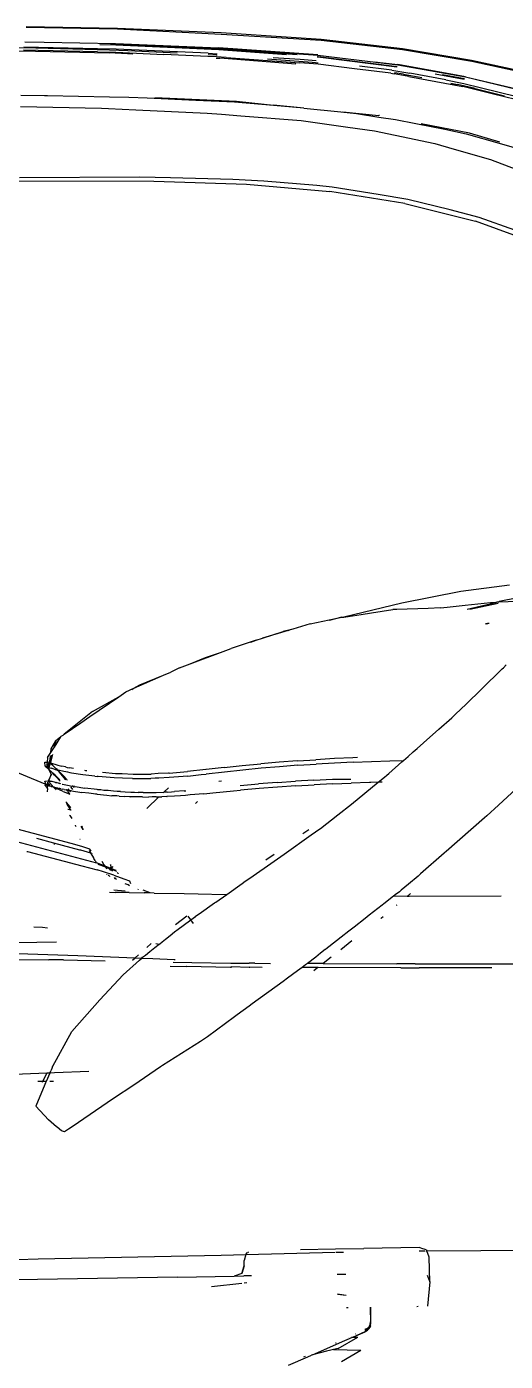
# Model space of a CAD drawing. Header units: millimetres. Extents: x 182 to 575, y -105 to 95.
# Drawn here: x 367.9101 to 368.0176, y -1.8545 to -1.5547 of the extents above; entities that cross this region are included whole.
import ezdxf

# ---------------------------------------------------------------- set-up
doc = ezdxf.new("R2010")
doc.units = ezdxf.units.MM
doc.header["$MEASUREMENT"] = 0
doc.layers.add('SectionCutEdges', color=7, linetype='Continuous')

# ---------------------------------------------------------------- blocks, each defined once
blk = doc.blocks.new('A$C69b3238c')
for p, q in [((1.03926, 0.67031), (1.06175, 0.67183)), ((1.06175, 0.67183), (1.085, 0.67279)), ((1.085, 0.67279), (1.10557, 0.67319)), ((1.021, 0.66824), (1.03926, 0.67031)), ((1.08543, 0.66923), (1.06229, 0.66815)), ((1.08544, 0.66912), (1.0623, 0.66804)), ((1.08547, 0.66942), (1.06234, 0.66842)), ((1.06236, 0.66832), (1.08548, 0.66932)), ((1.08543, 0.66923), (1.0866, 0.66926)), ((1.08897, 0.66921), (1.08544, 0.66912)), ((1.08548, 0.66932), (1.10147, 0.66962)), ((1.10147, 0.66962), (1.10587, 0.66973)), ((1.0055, 0.66562), (1.021, 0.66824)), ((1.02208, 0.66458), (1.04006, 0.66674)), ((1.03999, 0.66649), (1.02223, 0.66426)), ((1.04001, 0.66638), (1.02227, 0.66416)), ((1.03999, 0.66649), (1.04014, 0.6665)), ((1.04017, 0.66639), (1.04001, 0.66638)), ((1.04003, 0.66684), (1.06234, 0.66842)), ((1.04006, 0.66674), (1.06236, 0.66832)), ((1.04044, 0.66549), (1.04399, 0.66578)), ((1.05135, 0.66599), (1.04132, 0.66523)), ((1.04399, 0.66578), (1.05004, 0.66622)), ((1.0606, 0.66627), (1.04408, 0.66507)), ((1.04465, 0.66683), (1.06229, 0.66815)), ((1.04498, 0.66479), (1.06207, 0.66609)), ((1.0623, 0.66804), (1.04706, 0.66691)), ((1.0606, 0.66627), (1.06278, 0.6664)), ((1.06283, 0.66613), (1.06207, 0.66609)), ((1.06467, 0.66722), (1.06263, 0.6671)), ((1.0647, 0.66695), (1.06269, 0.66684)), ((1.06271, 0.66673), (1.0627, 0.66678)), ((1.06278, 0.6664), (1.06473, 0.66651)), ((1.06467, 0.66722), (1.08534, 0.66814)), ((1.06473, 0.66651), (1.07465, 0.66695)), ((1.08268, 0.66782), (1.07159, 0.66729)), ((1.0854, 0.66743), (1.07465, 0.66695)), ((1.08159, 0.66705), (1.08275, 0.66711)), ((1.08683, 0.668), (1.08268, 0.66782)), ((1.08275, 0.66711), (1.08689, 0.66728)), ((1.08534, 0.66814), (1.08949, 0.66823)), ((1.08954, 0.66752), (1.0854, 0.66743)), ((1.10341, 0.66842), (1.08683, 0.668)), ((1.10346, 0.6677), (1.08689, 0.66728)), ((1.08949, 0.66823), (1.10607, 0.66859)), ((1.08954, 0.66752), (1.10611, 0.66788)), ((1.10757, 0.66849), (1.10341, 0.66842)), ((1.10761, 0.66778), (1.10346, 0.6677)), ((0.99128, 0.66248), (1.0055, 0.66562)), ((1.00684, 0.66194), (1.02205, 0.66469)), ((1.00688, 0.66184), (1.02208, 0.66458)), ((1.02344, 0.66342), (1.01937, 0.66272)), ((1.0208, 0.66253), (1.0228, 0.66284)), ((1.02731, 0.66532), (1.02205, 0.66469)), ((1.02344, 0.66342), (1.03066, 0.66431)), ((1.02361, 0.66273), (1.03176, 0.66373)), ((1.03176, 0.66373), (1.03997, 0.66474)), ((1.04053, 0.66517), (1.03992, 0.66506)), ((1.03997, 0.66474), (1.04408, 0.66507)), ((1.04132, 0.66523), (1.04053, 0.66517)), ((1.00684, 0.66194), (0.99285, 0.6586)), ((0.9929, 0.6585), (1.00688, 0.66184)), ((1.00723, 0.66044), (0.99533, 0.65752)), ((1.0047, 0.65927), (1.00869, 0.66021)), ((1.0071, 0.66146), (1.01206, 0.66238)), ((1.01364, 0.66257), (1.00715, 0.66136)), ((1.01129, 0.66121), (1.00723, 0.66044)), ((1.01149, 0.66052), (1.00746, 0.65975)), ((1.01018, 0.6605), (1.00869, 0.66021)), ((1.01129, 0.66121), (1.01937, 0.66272)), ((1.01957, 0.66202), (1.01149, 0.66052)), ((1.0208, 0.66253), (1.0167, 0.66174)), ((1.01957, 0.66202), (1.0229, 0.6626)), ((1.02361, 0.66273), (1.0229, 0.6626)), ((0.9956, 0.65684), (1.00055, 0.65806)), ((1.0047, 0.65927), (0.99812, 0.65762)), ((1.00055, 0.65806), (1.00746, 0.65975)), ((1.07662, 0.65728), (1.05831, 0.65646)), ((1.03438, 0.65404), (1.02635, 0.65322)), ((1.05001, 0.65557), (1.04315, 0.65492)), ((1.05831, 0.65646), (1.05001, 0.65557)), ((1.06488, 0.65368), (1.08092, 0.65445)), ((1.08092, 0.65445), (1.08703, 0.65474)), ((1.08703, 0.65474), (1.08862, 0.65477)), ((1.08862, 0.65477), (1.1068, 0.6552)), ((1.00598, 0.64925), (1.01682, 0.65136)), ((1.02621, 0.6532), (1.02635, 0.65322)), ((1.03328, 0.65057), (1.04381, 0.65202)), ((1.04381, 0.65202), (1.05736, 0.65309)), ((1.05736, 0.65309), (1.06169, 0.65343)), ((1.06169, 0.65343), (1.06488, 0.65368)), ((0.99917, 0.64727), (1.00598, 0.64925)), ((1.01803, 0.64776), (1.02731, 0.64974)), ((1.02731, 0.64974), (1.03328, 0.65057)), ((1.00114, 0.64328), (1.0093, 0.64559)), ((1.0093, 0.64559), (1.01365, 0.64683)), ((1.01365, 0.64683), (1.01413, 0.64693)), ((1.01413, 0.64693), (1.01803, 0.64776)), ((0.99237, 0.63993), (1.00114, 0.64328)), ((1.02049, 0.63343), (1.03735, 0.63618)), ((1.05605, 0.6378), (1.03735, 0.63618)), ((1.07688, 0.63851), (1.05605, 0.6378)), ((1.11316, 0.63855), (1.07688, 0.63851)), ((1.02049, 0.63343), (1.00459, 0.62948)), ((0.99089, 0.62448), (1.00459, 0.62948)), ((0.9871, 0.54642), (0.99926, 0.54399)), ((0.99694, 0.54773), (1.00794, 0.54626)), ((1.00794, 0.54626), (1.02115, 0.54365)), ((0.99308, 0.54413), (0.99936, 0.54387)), ((0.99985, 0.54385), (0.99926, 0.54399)), ((0.99936, 0.54387), (0.99985, 0.54385)), ((1.00588, 0.54228), (0.99952, 0.54368)), ((0.99985, 0.54385), (1.00004, 0.5438)), ((1.0065, 0.54227), (1.00004, 0.5438)), ((1.00125, 0.54379), (1.00004, 0.5438)), ((1.00692, 0.54319), (1.00125, 0.54379)), ((1.011, 0.54276), (1.00692, 0.54319)), ((1.02115, 0.54365), (1.03422, 0.54054)), ((1.01251, 0.54257), (1.011, 0.54276)), ((1.01251, 0.54257), (1.01524, 0.54248)), ((1.01524, 0.54248), (1.02227, 0.54224)), ((1.02227, 0.54224), (1.02241, 0.54221)), ((1.02241, 0.54221), (1.02316, 0.5422)), ((1.02796, 0.54148), (1.02316, 0.5422)), ((1.03026, 0.54114), (1.02796, 0.54148)), ((1.03422, 0.54054), (1.03026, 0.54114)), ((1.03463, 0.54048), (1.03422, 0.54054)), ((1.04178, 0.53903), (1.03463, 0.54048)), ((1.03463, 0.54048), (1.03751, 0.53976)), ((1.00155, 0.53911), (1.00216, 0.53896)), ((1.00172, 0.53914), (1.00244, 0.53895)), ((1.04178, 0.53903), (1.04563, 0.53782)), ((1.04563, 0.53782), (1.04594, 0.53775)), ((1.04594, 0.53775), (1.04781, 0.5373)), ((1.04594, 0.53775), (1.04646, 0.53756)), ((1.04669, 0.53752), (1.04646, 0.53756)), ((1.04669, 0.53752), (1.05245, 0.53575)), ((1.05245, 0.53575), (1.04781, 0.5373)), ((1.0539, 0.5353), (1.05245, 0.53575)), ((1.0539, 0.5353), (1.05953, 0.53348)), ((1.05506, 0.53487), (1.0539, 0.5353)), ((1.06189, 0.53259), (1.05953, 0.53348)), ((1.06524, 0.53146), (1.06189, 0.53259)), ((1.06873, 0.53), (1.06189, 0.53259)), ((1.06873, 0.53), (1.06524, 0.53146)), ((1.07114, 0.52909), (1.06873, 0.53)), ((1.07114, 0.52909), (1.07307, 0.52818)), ((1.07471, 0.52749), (1.07307, 0.52818)), ((1.08003, 0.52527), (1.07471, 0.52749)), ((1.08134, 0.52454), (1.07471, 0.52749)), ((1.08134, 0.52454), (1.08003, 0.52527)), ((1.08316, 0.52372), (1.08134, 0.52454)), ((1.08182, 0.52427), (1.08134, 0.52454)), ((1.08476, 0.52263), (1.08316, 0.52372)), ((1.09063, 0.51934), (1.08476, 0.52263)), ((1.09122, 0.51818), (1.08476, 0.52263)), ((1.09063, 0.51934), (1.09699, 0.5142)), ((1.09324, 0.51679), (1.09122, 0.51818)), ((1.09699, 0.5142), (1.09324, 0.51679)), ((1.09725, 0.51399), (1.09699, 0.5142)), ((1.09765, 0.51375), (1.09725, 0.51399)), ((1.09775, 0.51358), (1.09765, 0.51375)), ((1.09775, 0.51358), (1.09887, 0.51268)), ((1.09921, 0.51132), (1.09775, 0.51358)), ((1.09992, 0.51093), (1.09887, 0.51268)), ((1.09887, 0.51268), (1.09942, 0.511)), ((1.09887, 0.51268), (1.09921, 0.51132)), ((1.09942, 0.511), (1.09921, 0.51132)), ((1.10002, 0.51006), (1.09942, 0.511)), ((1.10002, 0.51006), (1.09992, 0.51093)), ((1.10073, 0.50896), (1.10002, 0.51006)), ((1.02385, 0.50823), (1.02077, 0.50832)), ((1.02798, 0.50809), (1.02385, 0.50823)), ((1.03211, 0.50792), (1.02798, 0.50809)), ((1.03109, 0.50896), (1.03218, 0.50892)), ((1.03211, 0.50792), (1.03625, 0.50773)), ((1.03218, 0.50892), (1.03632, 0.50872)), ((1.03625, 0.50773), (1.04037, 0.50749)), ((1.03632, 0.50872), (1.04046, 0.50848)), ((1.04451, 0.50722), (1.04037, 0.50749)), ((1.0446, 0.50821), (1.04046, 0.50848)), ((1.04451, 0.50722), (1.04864, 0.50691)), ((1.0446, 0.50821), (1.04874, 0.5079)), ((1.04864, 0.50691), (1.05276, 0.50655)), ((1.04874, 0.5079), (1.05287, 0.50754)), ((1.05699, 0.50714), (1.05287, 0.50754)), ((1.0611, 0.50669), (1.05699, 0.50714)), ((1.09672, 0.50684), (1.09633, 0.50676)), ((1.09672, 0.50684), (1.09755, 0.50704)), ((1.09847, 0.50728), (1.09755, 0.50704)), ((1.09914, 0.50749), (1.09847, 0.50728)), ((1.09964, 0.50766), (1.09914, 0.50749)), ((1.09918, 0.50683), (1.09915, 0.50682)), ((1.09918, 0.50683), (1.09952, 0.50715)), ((1.09952, 0.50715), (1.09983, 0.50743)), ((1.09963, 0.50964), (1.10009, 0.50783)), ((1.1, 0.50779), (1.09964, 0.50766)), ((1.09983, 0.50743), (1.10009, 0.50764)), ((1.09992, 0.50947), (1.10019, 0.50862)), ((1.1, 0.50779), (1.10009, 0.50783)), ((1.10009, 0.50783), (1.10026, 0.50789)), ((1.10009, 0.50783), (1.10013, 0.50768)), ((1.10013, 0.50768), (1.10009, 0.50764)), ((1.10019, 0.50862), (1.10011, 0.50935)), ((1.10028, 0.5078), (1.10013, 0.50768)), ((1.10013, 0.50768), (1.10042, 0.50671)), ((1.10019, 0.50862), (1.10041, 0.50796)), ((1.10043, 0.5071), (1.10019, 0.50862)), ((1.10026, 0.50789), (1.10041, 0.50796)), ((1.10041, 0.50791), (1.10028, 0.5078)), ((1.10041, 0.50796), (1.10048, 0.50797)), ((1.10041, 0.50796), (1.10041, 0.50791)), ((1.10041, 0.50791), (1.10047, 0.50777)), ((1.10047, 0.50777), (1.10043, 0.5071)), ((1.10047, 0.50673), (1.10043, 0.5071)), ((1.10052, 0.50709), (1.10043, 0.5071)), ((1.10048, 0.50797), (1.10047, 0.50777)), ((1.10047, 0.50777), (1.10055, 0.50754)), ((1.10083, 0.50795), (1.10048, 0.50797)), ((1.1005, 0.50674), (1.10052, 0.50709)), ((1.10052, 0.50709), (1.10055, 0.50754)), ((1.10075, 0.50708), (1.10052, 0.50709)), ((1.10062, 0.50678), (1.10075, 0.50708)), ((1.10062, 0.50678), (1.10083, 0.50686)), ((1.10073, 0.50896), (1.10083, 0.50795)), ((1.10075, 0.50708), (1.10089, 0.50737)), ((1.10124, 0.50702), (1.10075, 0.50708)), ((1.10083, 0.50795), (1.10089, 0.50737)), ((1.10136, 0.50793), (1.10083, 0.50795)), ((1.10083, 0.50686), (1.10109, 0.50696)), ((1.1011, 0.50687), (1.10091, 0.50671)), ((1.10109, 0.50696), (1.10124, 0.50702)), ((1.1011, 0.50687), (1.10124, 0.50698)), ((1.10131, 0.50704), (1.10124, 0.50702)), ((1.10124, 0.50698), (1.10124, 0.50702)), ((1.10129, 0.503), (1.11201, 0.50739)), ((1.10131, 0.50704), (1.10136, 0.50793)), ((1.03677, 0.50408), (1.03258, 0.5041)), ((1.04093, 0.50387), (1.03677, 0.50408)), ((1.04093, 0.50387), (1.04507, 0.50363)), ((1.05276, 0.50655), (1.05688, 0.50615)), ((1.05688, 0.50615), (1.061, 0.5057)), ((1.061, 0.5057), (1.06512, 0.50524)), ((1.0611, 0.50669), (1.06513, 0.50625)), ((1.06622, 0.50513), (1.06512, 0.50524)), ((1.06513, 0.50625), (1.06521, 0.50624)), ((1.06521, 0.50624), (1.0693, 0.50581)), ((1.06926, 0.50481), (1.06622, 0.50513)), ((1.06926, 0.50481), (1.0734, 0.50446)), ((1.0734, 0.50546), (1.0693, 0.50581)), ((1.0734, 0.50546), (1.0736, 0.50545)), ((1.0734, 0.50446), (1.07576, 0.50434)), ((1.0736, 0.50545), (1.07586, 0.50534)), ((1.07576, 0.50434), (1.07657, 0.5043)), ((1.07586, 0.50534), (1.07748, 0.50526)), ((1.07657, 0.5043), (1.07754, 0.50425)), ((1.07866, 0.50525), (1.07748, 0.50526)), ((1.07762, 0.50425), (1.07754, 0.50425)), ((1.08169, 0.50424), (1.07762, 0.50425)), ((1.08153, 0.50525), (1.07866, 0.50525)), ((1.08401, 0.50535), (1.08153, 0.50525)), ((1.08169, 0.50424), (1.08387, 0.50433)), ((1.08387, 0.50433), (1.08577, 0.50441)), ((1.08547, 0.50541), (1.08401, 0.50535)), ((1.0884, 0.50564), (1.08547, 0.50541)), ((1.08577, 0.50441), (1.08936, 0.50469)), ((1.08936, 0.50469), (1.0896, 0.50471)), ((1.09013, 0.50478), (1.0896, 0.50471)), ((1.09013, 0.50478), (1.09283, 0.50509)), ((1.09222, 0.50606), (1.09193, 0.50603)), ((1.09246, 0.5061), (1.09222, 0.50606)), ((1.09283, 0.50509), (1.09534, 0.50547)), ((1.09491, 0.50649), (1.09579, 0.50665)), ((1.09534, 0.50547), (1.09568, 0.50554)), ((1.09568, 0.50554), (1.09621, 0.50564)), ((1.09633, 0.50676), (1.09579, 0.50665)), ((1.09621, 0.50564), (1.0971, 0.50581)), ((1.09642, 0.50402), (1.09632, 0.50391)), ((1.09642, 0.50402), (1.09706, 0.50474)), ((1.09669, 0.50406), (1.0966, 0.50393)), ((1.09669, 0.50406), (1.09728, 0.50478)), ((1.09766, 0.50538), (1.09706, 0.50474)), ((1.0971, 0.50581), (1.09836, 0.5061)), ((1.09728, 0.50478), (1.09782, 0.50541)), ((1.09821, 0.50593), (1.09766, 0.50538)), ((1.09782, 0.50541), (1.09832, 0.50596)), ((1.09793, 0.50363), (1.09811, 0.50385)), ((1.09802, 0.50395), (1.09849, 0.50445)), ((1.09865, 0.50448), (1.09811, 0.50385)), ((1.09821, 0.50593), (1.09836, 0.5061)), ((1.09849, 0.50614), (1.09832, 0.50596)), ((1.0984, 0.50611), (1.09836, 0.5061)), ((1.0984, 0.50611), (1.09871, 0.50641)), ((1.09849, 0.50614), (1.0984, 0.50611)), ((1.09871, 0.50641), (1.09849, 0.50614)), ((1.09928, 0.50635), (1.09849, 0.50614)), ((1.09849, 0.50445), (1.09904, 0.505)), ((1.09865, 0.50448), (1.09915, 0.50503)), ((1.09871, 0.50641), (1.09878, 0.50643)), ((1.09915, 0.50682), (1.09878, 0.50643)), ((1.09904, 0.505), (1.09954, 0.50548)), ((1.09915, 0.50503), (1.09954, 0.50548)), ((1.09928, 0.50635), (1.09996, 0.50655)), ((1.09954, 0.50548), (1.09961, 0.5055)), ((1.09997, 0.50589), (1.09961, 0.5055)), ((1.09987, 0.50514), (1.09985, 0.50511)), ((1.09985, 0.50511), (1.09997, 0.50493)), ((1.09989, 0.50517), (1.09987, 0.50514)), ((1.09989, 0.50517), (1.09987, 0.50514)), ((1.0999, 0.50521), (1.09989, 0.50517)), ((1.09997, 0.50493), (1.09989, 0.50517)), ((1.10047, 0.50631), (1.0999, 0.50521)), ((1.0999, 0.50521), (1.10035, 0.50622)), ((1.10042, 0.50671), (1.09996, 0.50655)), ((1.10001, 0.5059), (1.09997, 0.50589)), ((1.09997, 0.50493), (1.10057, 0.5037)), ((1.10043, 0.50371), (1.09997, 0.50493)), ((1.10035, 0.50622), (1.10001, 0.5059)), ((1.10038, 0.50625), (1.10035, 0.50622)), ((1.10038, 0.50625), (1.10046, 0.50642)), ((1.10047, 0.50631), (1.10038, 0.50625)), ((1.10047, 0.50673), (1.10042, 0.50671)), ((1.10042, 0.50671), (1.10048, 0.50647)), ((1.10046, 0.50642), (1.10048, 0.50647)), ((1.10046, 0.50642), (1.10047, 0.50631)), ((1.10047, 0.50673), (1.1005, 0.50674)), ((1.10048, 0.50647), (1.10047, 0.50673)), ((1.10066, 0.5065), (1.10047, 0.50631)), ((1.10048, 0.50647), (1.10062, 0.50678)), ((1.10048, 0.50647), (1.1005, 0.50674)), ((1.1005, 0.50674), (1.10062, 0.50678)), ((1.10091, 0.50671), (1.10066, 0.5065)), ((1.02558, 0.50345), (1.02646, 0.50343)), ((1.02646, 0.50343), (1.02813, 0.50338)), ((1.02813, 0.50338), (1.02839, 0.50337)), ((1.02839, 0.50337), (1.03255, 0.50323)), ((1.0367, 0.50306), (1.03255, 0.50323)), ((1.0367, 0.50306), (1.04085, 0.50286)), ((1.04498, 0.50262), (1.04085, 0.50286)), ((1.04498, 0.50262), (1.04911, 0.50234)), ((1.0492, 0.50335), (1.04507, 0.50363)), ((1.04911, 0.50234), (1.05323, 0.50201)), ((1.0492, 0.50335), (1.05333, 0.50302)), ((1.05323, 0.50201), (1.05737, 0.50163)), ((1.05746, 0.50265), (1.05333, 0.50302)), ((1.05899, 0.50148), (1.05737, 0.50163)), ((1.06362, 0.50102), (1.05899, 0.50148)), ((1.06169, 0.50363), (1.06225, 0.5036)), ((1.06563, 0.50082), (1.06362, 0.50102)), ((1.0698, 0.50147), (1.06969, 0.50148)), ((1.07008, 0.50146), (1.0698, 0.50147)), ((1.07008, 0.50146), (1.07223, 0.5013)), ((1.07293, 0.50127), (1.07223, 0.5013)), ((1.0739, 0.50121), (1.07293, 0.50127)), ((1.07359, 0.50219), (1.07462, 0.5012)), ((1.0739, 0.50121), (1.07462, 0.5012)), ((1.07462, 0.5012), (1.07479, 0.50103)), ((1.07632, 0.50112), (1.07462, 0.5012)), ((1.07712, 0.50112), (1.07632, 0.50112)), ((1.07799, 0.5011), (1.07712, 0.50112)), ((1.0793, 0.50113), (1.07799, 0.5011)), ((1.0793, 0.50113), (1.08039, 0.50113)), ((1.08121, 0.50116), (1.08039, 0.50113)), ((1.08204, 0.50118), (1.08121, 0.50116)), ((1.08332, 0.50125), (1.08204, 0.50118)), ((1.08437, 0.5013), (1.08332, 0.50125)), ((1.08437, 0.5013), (1.08513, 0.50136)), ((1.08513, 0.50136), (1.08594, 0.50141)), ((1.08594, 0.50141), (1.08715, 0.50152)), ((1.08715, 0.50152), (1.08809, 0.50159)), ((1.08809, 0.50159), (1.08877, 0.50167)), ((1.08877, 0.50167), (1.08948, 0.50174)), ((1.08948, 0.50174), (1.08957, 0.50176)), ((1.08957, 0.50176), (1.09236, 0.5021)), ((1.09043, 0.5008), (1.09149, 0.50093)), ((1.09149, 0.50093), (1.09305, 0.50112)), ((1.09215, 0.50347), (1.09211, 0.5035)), ((1.09236, 0.5021), (1.0924, 0.5021)), ((1.09456, 0.50244), (1.0924, 0.5021)), ((1.09533, 0.50148), (1.09305, 0.50112)), ((1.09464, 0.50245), (1.09456, 0.50244)), ((1.09464, 0.50245), (1.09505, 0.50253)), ((1.09482, 0.50228), (1.09476, 0.5022)), ((1.09505, 0.50253), (1.09482, 0.50228)), ((1.09514, 0.50263), (1.09505, 0.50253)), ((1.09505, 0.50253), (1.09524, 0.50256)), ((1.09507, 0.5018), (1.09541, 0.5023)), ((1.09624, 0.50275), (1.09524, 0.50256)), ((1.09536, 0.50148), (1.09533, 0.50148)), ((1.09536, 0.50148), (1.09586, 0.50157)), ((1.09548, 0.5024), (1.09541, 0.5023)), ((1.09554, 0.50122), (1.09566, 0.50136)), ((1.09586, 0.50157), (1.09566, 0.50136)), ((1.09624, 0.50139), (1.09582, 0.50076)), ((1.09582, 0.50076), (1.09713, 0.50129)), ((1.09619, 0.50193), (1.09586, 0.50157)), ((1.0964, 0.50167), (1.09586, 0.50157)), ((1.09741, 0.503), (1.09624, 0.50275)), ((1.09624, 0.50139), (1.0964, 0.50167)), ((1.0964, 0.50167), (1.09645, 0.50168)), ((1.09645, 0.50168), (1.09649, 0.50173)), ((1.09654, 0.50169), (1.09649, 0.50173)), ((1.097, 0.50178), (1.09654, 0.50169)), ((1.097, 0.50178), (1.09741, 0.50187)), ((1.09726, 0.50134), (1.09937, 0.50229)), ((1.09745, 0.50301), (1.09741, 0.503)), ((1.09775, 0.50194), (1.09741, 0.50187)), ((1.09775, 0.50194), (1.098, 0.502)), ((1.09777, 0.50308), (1.09796, 0.50313)), ((1.09815, 0.50317), (1.09796, 0.50313)), ((1.098, 0.502), (1.09819, 0.50204)), ((1.09828, 0.50321), (1.09815, 0.50317)), ((1.09847, 0.50211), (1.09819, 0.50204)), ((1.09828, 0.50321), (1.09856, 0.50328)), ((1.09847, 0.50211), (1.09875, 0.50217)), ((1.09856, 0.50328), (1.09871, 0.50332)), ((1.09881, 0.50334), (1.09871, 0.50332)), ((1.09899, 0.50223), (1.09875, 0.50217)), ((1.09896, 0.50338), (1.09881, 0.50334)), ((1.09899, 0.50185), (1.09889, 0.50171)), ((1.09896, 0.50338), (1.09972, 0.50358)), ((1.09907, 0.50225), (1.09899, 0.50223)), ((1.09911, 0.50197), (1.09899, 0.50185)), ((1.09907, 0.50225), (1.09924, 0.50229)), ((1.09927, 0.50217), (1.09911, 0.50197)), ((1.09924, 0.50229), (1.09937, 0.50229)), ((1.09937, 0.50229), (1.09927, 0.50217)), ((1.09942, 0.50234), (1.09937, 0.50229)), ((1.09948, 0.50241), (1.09942, 0.50234)), ((1.09942, 0.50234), (1.0995, 0.50236)), ((1.09948, 0.50241), (1.0997, 0.50266)), ((1.0995, 0.50236), (1.09968, 0.50241)), ((1.09968, 0.50241), (1.09976, 0.50243)), ((1.0997, 0.50266), (1.0998, 0.50278)), ((1.09972, 0.50358), (1.09976, 0.5036)), ((1.09976, 0.5036), (1.09986, 0.50362)), ((1.09994, 0.50248), (1.09976, 0.50243)), ((1.0998, 0.50278), (1.09997, 0.50298)), ((1.09993, 0.50364), (1.09986, 0.50362)), ((1.10004, 0.50367), (1.09993, 0.50364)), ((1.09994, 0.50248), (1.10009, 0.50251)), ((1.10006, 0.50308), (1.09997, 0.50298)), ((1.10009, 0.50368), (1.10004, 0.50367)), ((1.1001, 0.50314), (1.10006, 0.50308)), ((1.10014, 0.50369), (1.10009, 0.50368)), ((1.10009, 0.50251), (1.10017, 0.50254)), ((1.10018, 0.50323), (1.1001, 0.50314)), ((1.10014, 0.50369), (1.10017, 0.50369)), ((1.10017, 0.50369), (1.10026, 0.50371)), ((1.10017, 0.50254), (1.10027, 0.50256)), ((1.10018, 0.50323), (1.1002, 0.50325)), ((1.1002, 0.50325), (1.10025, 0.50331)), ((1.10025, 0.50331), (1.10034, 0.50344)), ((1.10025, 0.50284), (1.10032, 0.50284)), ((1.10032, 0.50372), (1.10026, 0.50371)), ((1.10027, 0.50256), (1.10051, 0.50263)), ((1.10039, 0.50372), (1.10032, 0.50372)), ((1.10038, 0.50281), (1.10032, 0.50284)), ((1.10032, 0.50284), (1.10036, 0.50283)), ((1.10038, 0.50349), (1.10034, 0.50344)), ((1.10036, 0.50283), (1.10038, 0.50281)), ((1.10043, 0.50357), (1.10038, 0.50349)), ((1.10038, 0.50281), (1.10039, 0.50283)), ((1.10038, 0.50281), (1.1006, 0.50281)), ((1.10038, 0.50281), (1.10038, 0.50273)), ((1.10043, 0.50371), (1.10039, 0.50372)), ((1.10046, 0.50369), (1.10039, 0.50372)), ((1.10039, 0.50283), (1.10042, 0.50325)), ((1.10046, 0.50369), (1.10043, 0.50371)), ((1.10043, 0.50357), (1.10045, 0.50361)), ((1.10046, 0.50348), (1.10043, 0.50357)), ((1.10045, 0.50361), (1.10046, 0.50369)), ((1.10057, 0.5037), (1.10046, 0.50369)), ((1.10051, 0.50263), (1.10064, 0.50273)), ((1.10066, 0.50267), (1.10051, 0.50263)), ((1.10057, 0.5037), (1.10066, 0.50353)), ((1.1012, 0.50364), (1.10057, 0.5037)), ((1.10073, 0.50268), (1.10066, 0.50267)), ((1.10067, 0.50281), (1.10068, 0.50284)), ((1.10067, 0.50274), (1.10067, 0.50281)), ((1.1007, 0.50276), (1.10067, 0.50281)), ((1.10067, 0.50274), (1.1007, 0.50276)), ((1.10073, 0.50268), (1.10067, 0.50274)), ((1.1007, 0.50276), (1.10084, 0.50281)), ((1.10073, 0.50268), (1.1007, 0.50276)), ((1.10072, 0.5034), (1.10085, 0.50313)), ((1.10084, 0.50271), (1.10073, 0.50268)), ((1.10078, 0.50253), (1.10073, 0.50268)), ((1.10084, 0.50271), (1.10078, 0.50253)), ((1.10078, 0.50253), (1.10083, 0.50227)), ((1.10082, 0.50209), (1.10078, 0.50204)), ((1.10078, 0.50204), (1.1008, 0.50124)), ((1.10098, 0.50228), (1.10082, 0.50209)), ((1.10083, 0.50227), (1.10082, 0.50209)), ((1.10085, 0.50313), (1.10084, 0.50281)), ((1.10084, 0.50281), (1.10129, 0.503)), ((1.10084, 0.50281), (1.10084, 0.50271)), ((1.10084, 0.50271), (1.10087, 0.50272)), ((1.10094, 0.50273), (1.10087, 0.50272)), ((1.10094, 0.50273), (1.10098, 0.50274)), ((1.10098, 0.50274), (1.10106, 0.50276)), ((1.10098, 0.50228), (1.10104, 0.50235)), ((1.10104, 0.50235), (1.10114, 0.50247)), ((1.10106, 0.50276), (1.10112, 0.50276)), ((1.10106, 0.50276), (1.10109, 0.50276)), ((1.10112, 0.50276), (1.10109, 0.50276)), ((1.10112, 0.50276), (1.10119, 0.50276)), ((1.10112, 0.50276), (1.10116, 0.50276)), ((1.10114, 0.50247), (1.10123, 0.50261)), ((1.10116, 0.50276), (1.10119, 0.50276)), ((1.10119, 0.50276), (1.10126, 0.50274)), ((1.10127, 0.50364), (1.1012, 0.50364)), ((1.10127, 0.50271), (1.10123, 0.50261)), ((1.10129, 0.503), (1.10126, 0.50274)), ((1.10127, 0.50271), (1.10126, 0.50274)), ((1.10127, 0.50364), (1.10133, 0.50361)), ((1.10127, 0.50364), (1.10131, 0.50364)), ((1.10131, 0.50335), (1.10129, 0.503)), ((1.10133, 0.50361), (1.10131, 0.50364)), ((1.10133, 0.50354), (1.10131, 0.50335)), ((1.10133, 0.50354), (1.10133, 0.50361)), ((1.06563, 0.50082), (1.06868, 0.50055)), ((1.06708, 0.49908), (1.06748, 0.49866)), ((1.06868, 0.50055), (1.06977, 0.50045)), ((1.06977, 0.50045), (1.07085, 0.50038)), ((1.07085, 0.50038), (1.07222, 0.50028)), ((1.07222, 0.50028), (1.07384, 0.50021)), ((1.07393, 0.50021), (1.07384, 0.50021)), ((1.07393, 0.50021), (1.07507, 0.50016)), ((1.07572, 0.50014), (1.07507, 0.50016)), ((1.07572, 0.50014), (1.07846, 0.4975)), ((1.07638, 0.5001), (1.07572, 0.50014)), ((1.07638, 0.5001), (1.07722, 0.5001)), ((1.07722, 0.5001), (1.07808, 0.50008)), ((1.07938, 0.5001), (1.07808, 0.50008)), ((1.07938, 0.5001), (1.08054, 0.5001)), ((1.08054, 0.5001), (1.08215, 0.50017)), ((1.08223, 0.50016), (1.08215, 0.50017)), ((1.08223, 0.50016), (1.08351, 0.50023)), ((1.08464, 0.50028), (1.08351, 0.50023)), ((1.08464, 0.50028), (1.08521, 0.50033)), ((1.08521, 0.50033), (1.08628, 0.50039)), ((1.08746, 0.5005), (1.08628, 0.50039)), ((1.08963, 0.50071), (1.08746, 0.5005)), ((1.08963, 0.50071), (1.08999, 0.50074)), ((1.08999, 0.50074), (1.09043, 0.5008)), ((1.0955, 0.49764), (1.09568, 0.49787)), ((1.09568, 0.49787), (1.09642, 0.49875)), ((1.09573, 0.49752), (1.09637, 0.49846)), ((1.09582, 0.50076), (1.09574, 0.50063)), ((1.09575, 0.50072), (1.09582, 0.50076)), ((1.09652, 0.49866), (1.09637, 0.49846)), ((1.09661, 0.49898), (1.09642, 0.49875)), ((1.09574, 0.49596), (1.09531, 0.49527)), ((1.09546, 0.49711), (1.0955, 0.49717)), ((1.09547, 0.49717), (1.0955, 0.49717)), ((1.0955, 0.49717), (1.09573, 0.49752)), ((1.0955, 0.49717), (1.09615, 0.4973)), ((1.09574, 0.49596), (1.0958, 0.49604)), ((1.04342, 0.49187), (1.04207, 0.49282)), ((1.09271, 0.49278), (1.09299, 0.49329)), ((1.09273, 0.49272), (1.09277, 0.49279)), ((1.09277, 0.49279), (1.09322, 0.49354)), ((1.0931, 0.49352), (1.09299, 0.49329)), ((1.09432, 0.49339), (1.09445, 0.49367)), ((1.09445, 0.49367), (1.09448, 0.49373)), ((1.09547, 0.48962), (1.10872, 0.49316)), ((1.10773, 0.4901), (1.08975, 0.48527)), ((1.09126, 0.48841), (1.09306, 0.48897)), ((1.09306, 0.48897), (1.09547, 0.48962)), ((1.09347, 0.49063), (1.09344, 0.4906)), ((1.09352, 0.48818), (1.09932, 0.48973)), ((1.09932, 0.48973), (1.09923, 0.4894)), ((1.09932, 0.48973), (1.09926, 0.4894)), ((1.09932, 0.48973), (1.10315, 0.49076)), ((1.05173, 0.48594), (1.04987, 0.48727)), ((1.09007, 0.48582), (1.09035, 0.48629)), ((1.09037, 0.48632), (1.09045, 0.48646)), ((1.09099, 0.48739), (1.09045, 0.48646)), ((1.09061, 0.48727), (1.09099, 0.48739)), ((1.09098, 0.48796), (1.09126, 0.48841)), ((1.09099, 0.48739), (1.09102, 0.48744)), ((1.09102, 0.48744), (1.0933, 0.48812)), ((1.09138, 0.48805), (1.09102, 0.48744)), ((1.10527, 0.48782), (1.09302, 0.48461)), ((1.0933, 0.48812), (1.09352, 0.48818)), ((1.10541, 0.48786), (1.10527, 0.48782)), ((1.08485, 0.48292), (1.0849, 0.48284)), ((1.0849, 0.48298), (1.08496, 0.48287)), ((1.08492, 0.48301), (1.08501, 0.48289)), ((1.08502, 0.48315), (1.08513, 0.48295)), ((1.08518, 0.48337), (1.08632, 0.4838)), ((1.08535, 0.48361), (1.08636, 0.48399)), ((1.08582, 0.48252), (1.08818, 0.48327)), ((1.08636, 0.48399), (1.08611, 0.4845)), ((1.08611, 0.4845), (1.08643, 0.48402)), ((1.08615, 0.48342), (1.08632, 0.4838)), ((1.08632, 0.4838), (1.08622, 0.48345)), ((1.08632, 0.4838), (1.08638, 0.48395)), ((1.08632, 0.4838), (1.08642, 0.48384)), ((1.08636, 0.48399), (1.08643, 0.48402)), ((1.08638, 0.48395), (1.08636, 0.48399)), ((1.08642, 0.48384), (1.08638, 0.48395)), ((1.08642, 0.48384), (1.08652, 0.48388)), ((1.08654, 0.4836), (1.08642, 0.48384)), ((1.08643, 0.48402), (1.08651, 0.48427)), ((1.08643, 0.48402), (1.08652, 0.48409)), ((1.08652, 0.48388), (1.08643, 0.48402)), ((1.08645, 0.48449), (1.08649, 0.48442)), ((1.08649, 0.48442), (1.08656, 0.48469)), ((1.08652, 0.48436), (1.08649, 0.48442)), ((1.08651, 0.48427), (1.08652, 0.48436)), ((1.08652, 0.48436), (1.08668, 0.48411)), ((1.08652, 0.48409), (1.08668, 0.48411)), ((1.08652, 0.48409), (1.08658, 0.4839)), ((1.08652, 0.48388), (1.08658, 0.4839)), ((1.08667, 0.48365), (1.08652, 0.48388)), ((1.08656, 0.48469), (1.08658, 0.48488)), ((1.08662, 0.48492), (1.08658, 0.48488)), ((1.08658, 0.4839), (1.08676, 0.48397)), ((1.08667, 0.48365), (1.08658, 0.4839)), ((1.08668, 0.48411), (1.0878, 0.48453)), ((1.08668, 0.48411), (1.08676, 0.48397)), ((1.08676, 0.48397), (1.08761, 0.48429)), ((1.08676, 0.48397), (1.08689, 0.48376)), ((1.08736, 0.48397), (1.08761, 0.48429)), ((1.08748, 0.48402), (1.08761, 0.48429)), ((1.08761, 0.48429), (1.08768, 0.48432)), ((1.08768, 0.48432), (1.08937, 0.48496)), ((1.08768, 0.48432), (1.0878, 0.48453)), ((1.0878, 0.48453), (1.08783, 0.48454)), ((1.08783, 0.48454), (1.08975, 0.48527)), ((1.08783, 0.48454), (1.08797, 0.48475)), ((1.08797, 0.48475), (1.08818, 0.48503)), ((1.08857, 0.48565), (1.08818, 0.48503)), ((1.08818, 0.48327), (1.08963, 0.48372)), ((1.09302, 0.48461), (1.08963, 0.48372)), ((1.08973, 0.48526), (1.0898, 0.48536)), ((1.09007, 0.48582), (1.0898, 0.48536)), ((1.08233, 0.48123), (1.08214, 0.48067)), ((1.08231, 0.48013), (1.0826, 0.48036)), ((1.08363, 0.48171), (1.08233, 0.48123)), ((1.0826, 0.48036), (1.08309, 0.48051)), ((1.08313, 0.48055), (1.08309, 0.48051)), ((1.08339, 0.48065), (1.08313, 0.48055)), ((1.08582, 0.48252), (1.08363, 0.48171)), ((1.08549, 0.48189), (1.08535, 0.48159)), ((1.08546, 0.48164), (1.08555, 0.48179)), ((1.08548, 0.48191), (1.08549, 0.48189)), ((1.08551, 0.48192), (1.08549, 0.48189)), ((1.08549, 0.48189), (1.08555, 0.48179)), ((1.08555, 0.48179), (1.08567, 0.48198)), ((1.08687, 0.48232), (1.0867, 0.48235)), ((1.08698, 0.48247), (1.08698, 0.48237)), ((1.0871, 0.48243), (1.08708, 0.48251)), ((1.08708, 0.48251), (1.08718, 0.48247)), ((1.08752, 0.48267), (1.08751, 0.48263)), ((0.99884, 0.47783), (1.0195, 0.47776)), ((1.01997, 0.47777), (1.01921, 0.4784)), ((1.0195, 0.47776), (1.01997, 0.47777)), ((1.01997, 0.47777), (1.023, 0.4778)), ((1.06087, 0.47822), (1.0605, 0.47821)), ((1.06692, 0.47833), (1.06087, 0.47822)), ((1.07005, 0.47839), (1.06692, 0.47833)), ((1.0768, 0.47851), (1.07005, 0.47839)), ((1.0768, 0.47851), (1.07766, 0.47853)), ((1.07766, 0.47853), (1.0793, 0.47913)), ((1.07766, 0.47853), (1.07901, 0.47855)), ((1.08239, 0.47861), (1.07901, 0.47855)), ((1.0804, 0.47941), (1.08048, 0.47926)), ((1.08239, 0.47861), (1.08558, 0.47867)), ((1.08333, 0.47895), (1.08585, 0.47918)), ((1.08679, 0.47869), (1.08558, 0.47867)), ((1.02234, 0.47577), (1.0222, 0.47589)), ((1.02573, 0.47294), (1.02539, 0.47322)), ((1.02573, 0.47294), (1.0259, 0.4728)), ((1.06794, 0.4717), (1.06854, 0.47251)), ((1.06854, 0.47251), (1.06912, 0.4733)), ((1.06943, 0.4733), (1.072, 0.47137)), ((1.10385, 0.47095), (1.10191, 0.47082)), ((1.10191, 0.47082), (1.10078, 0.47068)), ((1.03237, 0.46774), (1.03487, 0.46579)), ((1.07642, 0.46715), (1.07568, 0.46702)), ((1.07847, 0.46628), (1.07748, 0.46717)), ((1.12183, 0.46715), (1.0987, 0.46757)), ((1.01814, 0.46263), (0.98911, 0.46262)), ((1.01814, 0.46263), (1.02231, 0.46264)), ((1.03885, 0.46268), (1.02231, 0.46264)), ((1.037, 0.46413), (1.03885, 0.46268)), ((1.03885, 0.46268), (1.04234, 0.46269)), ((1.05419, 0.46272), (1.05064, 0.46271)), ((1.05419, 0.46272), (1.05546, 0.46272)), ((1.05868, 0.46275), (1.05546, 0.46272)), ((1.05547, 0.46181), (1.05941, 0.46191)), ((1.05959, 0.46276), (1.05868, 0.46275)), ((1.05945, 0.46187), (1.05941, 0.46191)), ((1.05947, 0.46185), (1.05945, 0.46187)), ((1.05947, 0.46185), (1.0596, 0.46188)), ((1.06832, 0.46293), (1.05959, 0.46276)), ((1.05963, 0.46185), (1.0596, 0.46188)), ((1.06956, 0.46207), (1.05963, 0.46185)), ((1.07251, 0.46301), (1.06832, 0.46293)), ((1.06956, 0.46207), (1.0696, 0.46204)), ((1.07323, 0.46211), (1.0696, 0.46204)), ((1.08108, 0.46395), (1.08033, 0.46462)), ((1.08169, 0.46341), (1.08108, 0.46395)), ((1.09714, 0.46348), (1.08781, 0.4633)), ((1.09714, 0.46348), (1.09747, 0.46348)), ((1.09747, 0.46348), (1.10046, 0.46354)), ((1.14605, 0.46367), (1.10046, 0.46354)), ((1.00096, 0.46171), (1.01723, 0.46172)), ((1.02141, 0.46172), (1.01723, 0.46172)), ((1.02141, 0.46172), (1.03998, 0.4618)), ((1.03998, 0.4618), (1.04002, 0.46177)), ((1.04002, 0.46177), (1.04353, 0.46181)), ((1.04002, 0.46177), (1.04096, 0.46103)), ((1.05256, 0.4618), (1.05533, 0.46184)), ((1.05533, 0.46184), (1.05537, 0.46181)), ((1.05537, 0.46181), (1.05547, 0.46181)), ((1.10177, 0.43619), (1.10088, 0.43803)), ((1.09942, 0.43618), (1.10026, 0.43619)), ((1.10104, 0.43619), (1.10177, 0.43619)), ((1.10177, 0.43619), (1.10291, 0.4362)), ((1.10187, 0.43599), (1.10177, 0.43619)), ((1.01641, 0.39859), (1.01729, 0.39887)), ((1.01729, 0.39887), (1.02966, 0.39866)), ((1.01552, 0.39815), (0.98422, 0.39829)), ((1.0149, 0.39113), (1.015, 0.39666)), ((1.015, 0.39666), (1.01552, 0.39815)), ((1.01559, 0.39834), (1.01552, 0.39815)), ((1.01578, 0.39814), (1.01552, 0.39815)), ((1.01559, 0.39834), (1.01641, 0.39859)), ((1.01728, 0.39814), (1.01603, 0.39814)), ((1.03606, 0.39855), (1.02966, 0.39866)), ((1.03588, 0.39778), (1.03429, 0.39782)), ((1.04395, 0.39841), (1.03606, 0.39855)), ((1.05618, 0.3973), (1.03615, 0.39778)), ((1.0556, 0.3978), (1.05574, 0.39775)), ((1.05607, 0.39764), (1.05574, 0.39775)), ((1.05607, 0.39764), (1.05618, 0.3973)), ((1.06173, 0.39716), (1.05618, 0.3973)), ((1.05618, 0.3973), (1.0566, 0.39594)), ((1.05658, 0.39474), (1.0566, 0.39594)), ((1.10284, 0.39635), (1.06173, 0.39716)), ((1.14773, 0.39469), (1.10284, 0.39635)), ((1.03571, 0.39284), (1.03371, 0.39288)), ((1.05712, 0.39304), (1.05658, 0.39474)), ((1.05658, 0.39474), (1.05712, 0.39304)), ((1.05712, 0.39304), (1.05879, 0.39244)), ((1.01549, 0.39267), (1.0149, 0.39113)), ((1.0149, 0.39113), (1.01537, 0.38569)), ((1.0549, 0.39251), (1.05664, 0.39248)), ((1.05654, 0.39091), (1.05598, 0.39097)), ((1.05879, 0.39244), (1.05664, 0.39248)), ((1.06391, 0.3901), (1.05709, 0.39085)), ((1.07154, 0.39222), (1.05879, 0.39244)), ((1.07154, 0.39222), (1.1963, 0.39006)), ((1.03563, 0.38842), (1.03363, 0.38816)), ((1.03363, 0.38809), (1.03563, 0.38831)), ((1.01777, 0.38564), (1.01749, 0.38565)), ((1.02815, 0.38195), (1.02821, 0.38546)), ((1.02821, 0.38546), (1.0282, 0.38219)), ((1.03358, 0.38537), (1.03324, 0.38537)), ((1.02814, 0.38191), (1.02815, 0.38195)), ((1.02821, 0.38128), (1.02814, 0.38191)), ((1.02828, 0.38156), (1.0282, 0.38219)), ((1.02821, 0.38128), (1.02828, 0.38096)), ((1.02864, 0.38074), (1.02821, 0.38128)), ((1.02837, 0.3809), (1.02821, 0.38128)), ((1.02853, 0.38105), (1.02828, 0.38156)), ((1.02837, 0.3809), (1.02828, 0.38096)), ((1.02842, 0.38087), (1.02837, 0.3809)), ((1.02841, 0.3808), (1.02842, 0.38087)), ((1.02842, 0.38087), (1.02864, 0.38074)), ((1.02895, 0.38068), (1.02853, 0.38105)), ((1.02845, 0.38076), (1.02841, 0.3808)), ((1.02846, 0.38078), (1.02841, 0.3808)), ((1.02844, 0.38073), (1.02845, 0.38076)), ((1.02844, 0.38073), (1.02853, 0.38065)), ((1.02853, 0.38065), (1.02845, 0.38076)), ((1.02846, 0.38078), (1.02888, 0.38041)), ((1.02884, 0.38029), (1.02853, 0.38065)), ((1.02853, 0.38065), (1.02888, 0.38041)), ((1.02864, 0.38074), (1.02943, 0.38026)), ((1.02877, 0.38057), (1.02864, 0.38074)), ((1.02943, 0.38026), (1.02877, 0.38057)), ((1.02925, 0.38007), (1.02884, 0.38029)), ((1.02942, 0.38019), (1.02888, 0.38041)), ((1.02888, 0.38041), (1.02925, 0.38007)), ((1.02895, 0.38068), (1.02945, 0.38047)), ((1.02925, 0.38007), (1.02939, 0.37995)), ((1.0294, 0.37999), (1.02925, 0.38007)), ((1.0322, 0.37872), (1.02939, 0.37995)), ((1.0322, 0.37872), (1.0294, 0.37999)), ((1.0322, 0.37872), (1.03102, 0.37869)), ((1.03543, 0.3762), (1.03102, 0.37869)), ((1.03158, 0.37941), (1.03146, 0.37945)), ((1.03227, 0.37872), (1.0322, 0.37872)), ((1.03244, 0.37873), (1.03227, 0.37872)), ((1.03341, 0.37819), (1.03227, 0.37872)), ((1.03308, 0.37875), (1.03304, 0.37875)), ((1.03347, 0.37819), (1.03341, 0.37819)), ((1.03393, 0.37796), (1.03347, 0.37819)), ((1.04126, 0.37475), (1.03393, 0.37796)), ((1.03648, 0.37594), (1.03034, 0.37576)), ((1.03474, 0.37328), (1.03034, 0.37576)), ((1.03543, 0.3762), (1.03648, 0.37594)), ((1.03607, 0.37743), (1.03588, 0.37747)), ((1.03648, 0.37594), (1.03713, 0.37578)), ((1.03713, 0.37578), (1.03811, 0.37554)), ((1.03811, 0.37554), (1.04126, 0.37475)), ((1.04126, 0.37475), (1.04147, 0.3747)), ((1.04224, 0.37432), (1.04147, 0.3747)), ((1.0423, 0.37432), (1.04224, 0.37432)), ((1.04659, 0.37241), (1.0423, 0.37432)), ((1.0429, 0.37434), (1.04328, 0.37424))]:
    blk.add_line(p, q)
at = {"layer": 'SectionCutEdges'}
for p, q in [((1.06176, 0.67146), (1.08501, 0.6726)), ((1.08501, 0.6726), (1.10557, 0.67302)), ((1.02099, 0.66801), (1.03926, 0.67009)), ((1.03926, 0.67009), (1.06176, 0.67146)), ((1.00547, 0.66539), (1.02099, 0.66801)), ((0.99123, 0.66224), (1.00547, 0.66539)), ((1.07833, 0.65719), (1.06741, 0.65669)), ((1.0825, 0.65738), (1.07833, 0.65719)), ((1.08685, 0.65746), (1.0825, 0.65738)), ((1.10077, 0.65773), (1.08685, 0.65746)), ((1.10141, 0.65774), (1.10077, 0.65773)), ((1.10675, 0.6578), (1.10141, 0.65774)), ((1.03485, 0.65404), (1.03137, 0.65368)), ((1.04316, 0.65485), (1.03485, 0.65404)), ((1.04316, 0.65485), (1.05001, 0.65557)), ((1.05876, 0.65631), (1.05001, 0.65557)), ((1.06741, 0.65669), (1.05876, 0.65631)), ((1.01801, 0.65141), (1.0115, 0.65014)), ((1.02257, 0.6523), (1.01801, 0.65141)), ((1.02631, 0.65289), (1.02257, 0.6523)), ((1.03137, 0.65368), (1.02631, 0.65289)), ((1.0067, 0.64914), (0.99931, 0.64699)), ((1.0115, 0.65014), (1.0067, 0.64914)), ((0.99931, 0.64699), (0.98916, 0.64404)), ((1.05218, 0.63846), (1.05912, 0.63886)), ((1.05912, 0.63886), (1.07316, 0.63926)), ((1.07316, 0.63926), (1.08003, 0.63937)), ((1.08003, 0.63937), (1.10708, 0.63922)), ((1.02649, 0.63546), (1.0368, 0.63712)), ((1.0368, 0.63712), (1.04024, 0.63748)), ((1.04024, 0.63748), (1.05218, 0.63846)), ((1.01034, 0.63202), (1.01978, 0.63434)), ((1.01978, 0.63434), (1.02649, 0.63546)), ((0.9958, 0.62745), (1.00376, 0.63034)), ((1.00376, 0.63034), (1.01034, 0.63202)), ((0.99835, 0.52915), (0.99771, 0.52978)), ((0.9986, 0.5289), (0.99835, 0.52915)), ((1.00323, 0.52433), (0.9986, 0.5289)), ((1.00673, 0.52098), (1.00323, 0.52433)), ((1.00908, 0.51873), (1.00673, 0.52098)), ((1.00994, 0.51791), (1.00908, 0.51873)), ((1.01283, 0.51534), (1.00994, 0.51791)), ((1.01632, 0.51224), (1.01283, 0.51534)), ((1.0177, 0.51101), (1.01632, 0.51224)), ((1.0186, 0.51022), (1.0177, 0.51101)), ((1.01974, 0.50922), (1.0186, 0.51022)), ((1.02077, 0.50832), (1.01974, 0.50922)), ((1.02117, 0.50797), (1.02077, 0.50832)), ((1.0241, 0.50539), (1.02117, 0.50797)), ((1.02453, 0.50502), (1.0241, 0.50539)), ((1.02469, 0.50488), (1.02453, 0.50502)), ((1.02607, 0.50374), (1.02469, 0.50488)), ((0.99449, 0.50284), (0.99946, 0.49826)), ((1.02646, 0.50343), (1.02607, 0.50374)), ((1.03246, 0.4985), (1.02646, 0.50343)), ((0.99946, 0.49826), (1.00207, 0.49585)), ((1.03553, 0.4961), (1.03246, 0.4985)), ((1.00207, 0.49585), (1.00256, 0.49542)), ((1.00256, 0.49542), (1.01123, 0.48782)), ((1.03945, 0.49304), (1.03553, 0.4961)), ((1.03959, 0.49294), (1.03945, 0.49304)), ((1.0415, 0.4916), (1.03959, 0.49294)), ((1.04762, 0.48728), (1.0415, 0.4916)), ((1.01123, 0.48782), (1.01157, 0.48753)), ((1.01157, 0.48753), (1.01165, 0.48746)), ((1.01165, 0.48746), (1.01696, 0.4828)), ((1.04987, 0.4857), (1.04762, 0.48728)), ((1.0553, 0.48187), (1.04987, 0.4857)), ((1.01696, 0.4828), (1.01751, 0.48234)), ((1.01751, 0.48234), (1.0197, 0.4805)), ((1.0197, 0.4805), (1.02131, 0.47914)), ((1.05632, 0.48115), (1.0553, 0.48187)), ((1.05699, 0.48068), (1.05632, 0.48115)), ((1.0605, 0.47821), (1.05699, 0.48068)), ((1.02131, 0.47914), (1.02171, 0.4788)), ((1.02171, 0.4788), (1.02264, 0.47808)), ((1.02264, 0.47808), (1.023, 0.4778)), ((1.023, 0.4778), (1.0252, 0.47608)), ((1.06293, 0.4765), (1.0605, 0.47821)), ((1.0252, 0.47608), (1.02555, 0.47581)), ((1.02555, 0.47581), (1.0285, 0.47351)), ((1.06323, 0.47629), (1.06293, 0.4765)), ((1.06667, 0.47387), (1.06323, 0.47629)), ((1.06749, 0.4733), (1.06667, 0.47387)), ((1.0285, 0.47351), (1.02937, 0.47283)), ((1.02937, 0.47283), (1.03189, 0.47087)), ((1.03189, 0.47087), (1.03303, 0.46998)), ((1.06753, 0.47327), (1.06749, 0.4733)), ((1.06854, 0.47251), (1.06753, 0.47327)), ((1.07028, 0.47122), (1.06854, 0.47251)), ((1.07139, 0.4704), (1.07028, 0.47122)), ((1.03303, 0.46998), (1.03477, 0.46862)), ((1.03477, 0.46862), (1.03587, 0.46776)), ((1.07222, 0.46978), (1.07139, 0.4704)), ((1.07323, 0.46897), (1.07222, 0.46978)), ((1.07422, 0.46818), (1.07323, 0.46897)), ((1.07501, 0.46755), (1.07422, 0.46818)), ((1.03587, 0.46776), (1.03821, 0.46594)), ((1.03837, 0.46581), (1.03821, 0.46594)), ((1.03837, 0.46581), (1.03942, 0.46498)), ((1.03942, 0.46498), (1.0405, 0.46414)), ((1.07553, 0.46713), (1.07501, 0.46755)), ((1.07568, 0.46702), (1.07553, 0.46713)), ((1.07665, 0.46625), (1.07568, 0.46702)), ((1.07776, 0.46536), (1.07665, 0.46625)), ((1.07872, 0.46459), (1.07776, 0.46536)), ((1.10963, 0.46502), (1.09397, 0.46448)), ((1.0405, 0.46414), (1.04234, 0.46269)), ((1.04234, 0.46269), (1.04256, 0.46251)), ((1.04256, 0.46251), (1.04278, 0.46235)), ((1.04278, 0.46235), (1.04353, 0.46181)), ((1.07232, 0.46357), (1.07205, 0.46358)), ((1.07711, 0.46379), (1.07232, 0.46357)), ((1.0795, 0.46388), (1.07711, 0.46379)), ((1.07938, 0.46407), (1.07872, 0.46459)), ((1.07958, 0.46389), (1.07938, 0.46407)), ((1.07958, 0.46389), (1.0795, 0.46388)), ((1.08108, 0.46395), (1.07958, 0.46389)), ((1.08009, 0.46343), (1.07958, 0.46389)), ((1.08379, 0.46016), (1.08009, 0.46343)), ((1.09397, 0.46448), (1.08108, 0.46395)), ((1.04353, 0.46181), (1.04357, 0.46178)), ((1.04357, 0.46178), (1.04458, 0.46104)), ((1.04458, 0.46104), (1.04688, 0.45936)), ((1.04688, 0.45936), (1.04785, 0.45866)), ((1.08899, 0.45453), (1.08379, 0.46016)), ((1.04785, 0.45866), (1.05476, 0.45361)), ((1.05476, 0.45361), (1.05543, 0.45313)), ((1.05543, 0.45313), (1.05812, 0.45116)), ((1.09529, 0.44743), (1.08899, 0.45453)), ((1.05812, 0.45116), (1.05875, 0.4507)), ((1.05875, 0.4507), (1.06478, 0.44619)), ((1.09958, 0.43964), (1.09529, 0.44743)), ((1.06478, 0.44619), (1.06638, 0.44518)), ((1.06638, 0.44518), (1.07492, 0.43977)), ((1.07492, 0.43977), (1.07534, 0.43948)), ((1.07534, 0.43948), (1.08139, 0.43538)), ((1.0915, 0.4384), (1.09919, 0.43809)), ((1.09919, 0.43809), (1.10026, 0.43805)), ((1.09961, 0.43958), (1.09958, 0.43964)), ((1.09961, 0.43958), (1.09981, 0.43912)), ((1.09981, 0.43912), (1.10003, 0.43858)), ((1.10026, 0.43805), (1.10003, 0.43858)), ((1.10026, 0.43805), (1.10104, 0.43619)), ((1.10026, 0.43805), (1.10088, 0.43803)), ((1.10088, 0.43803), (1.11002, 0.43766)), ((1.08139, 0.43538), (1.0859, 0.43233)), ((1.10104, 0.43619), (1.10119, 0.43585)), ((1.10119, 0.43585), (1.10135, 0.43546)), ((1.10135, 0.43546), (1.10341, 0.43061)), ((1.0859, 0.43233), (1.09523, 0.426)), ((1.10052, 0.42757), (1.10341, 0.43061)), ((1.09523, 0.426), (1.09601, 0.42548)), ((1.09763, 0.42505), (1.0986, 0.42589)), ((1.0986, 0.42589), (1.09873, 0.42601)), ((1.09873, 0.42601), (1.09932, 0.42652)), ((1.09932, 0.42652), (1.10052, 0.42757)), ((1.09601, 0.42548), (1.0969, 0.42487)), ((1.0969, 0.42487), (1.09763, 0.42505))]:
    blk.add_line(p, q, dxfattribs=at)

msp = doc.modelspace()

# ---------------------------------------------------------------- block references
at = {"xscale": -1}
msp.add_blockref('A$C69b3238c', (369.01554, -2.22784), dxfattribs=at)

doc.saveas('drawing.dxf')
